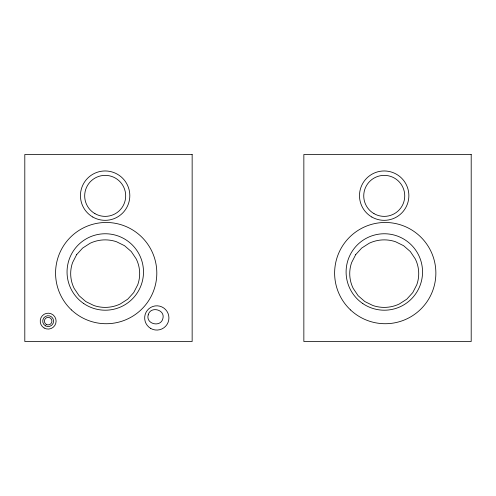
<?xml version="1.0" encoding="UTF-8"?>
<svg xmlns="http://www.w3.org/2000/svg" width="496" height="496" viewBox="0 0 496 496"><rect width="100%" height="100%" fill="white"/><g stroke="black" fill="none" stroke-linecap="round" stroke-linejoin="round"><path stroke-width="0.74" d="M148.211 314.873C145.489 324.012 160.63 327.794 162.843 318.668C165.565 309.529 150.424 305.747 148.211 314.873M76.632 254.671L72.59 262.545A33.102 33.102 0 0 0 74.127 288.337L79.075 295.703L85.802 301.562L93.849 305.517A35.179 35.179 0 0 0 120.206 304.017L127.732 299.175L133.715 292.59L137.758 284.716A33.102 33.102 0 0 0 136.22 258.918L131.273 251.559L124.546 245.7L116.498 241.744A35.179 35.179 0 0 0 90.142 243.245L82.621 248.087L76.632 254.671M355.682 254.671L351.645 262.545A33.102 33.102 0 0 0 353.177 288.337L358.124 295.703L364.851 301.562L372.899 305.517A35.179 35.179 0 0 0 399.261 304.017L406.782 299.175L412.771 292.59L416.807 284.716A33.102 33.102 0 0 0 415.276 258.918L410.328 251.559L403.601 245.7L395.554 241.744A35.179 35.179 0 0 0 369.191 243.245L361.671 248.087L355.682 254.671M192.15 154.492L24.8 154.492L24.8 341.508L192.15 341.508L192.15 154.492M471.2 154.492L303.85 154.492L303.85 341.508L471.2 341.508L471.2 154.492M92.789 217.025A24.682 24.682 0 0 0 129.816 195.647A24.682 24.682 0 0 0 92.789 174.27A24.682 24.682 0 0 0 92.789 217.025M71.486 309.957A50.623 50.623 0 0 0 155.459 284.729A50.623 50.623 0 0 0 91.624 224.62A50.623 50.623 0 0 0 71.486 309.957M150.728 328.445A12.133 12.133 0 0 0 168.925 317.942A12.133 12.133 0 0 0 150.728 307.433A12.133 12.133 0 0 0 150.728 328.445M44.181 328.017A7.948 7.948 0 0 0 56.104 321.135A7.948 7.948 0 0 0 44.181 314.253A7.948 7.948 0 0 0 44.181 328.017M94.934 213.627A20.497 20.497 0 0 0 125.686 195.877A20.497 20.497 0 0 0 94.934 178.12A20.497 20.497 0 0 0 94.934 213.627M83.805 303.608A38.223 38.223 0 0 0 143.394 274.759A38.223 38.223 0 0 0 88.617 237.578A38.223 38.223 0 0 0 83.805 303.608M371.839 217.025A24.682 24.682 0 0 0 408.865 195.647A24.682 24.682 0 0 0 371.839 174.27A24.682 24.682 0 0 0 371.839 217.025M373.99 213.627A20.497 20.497 0 0 0 404.742 195.877A20.497 20.497 0 0 0 373.99 178.12A20.497 20.497 0 0 0 373.99 213.627M350.542 309.957A50.623 50.623 0 0 0 434.515 284.729A50.623 50.623 0 0 0 370.679 224.62A50.623 50.623 0 0 0 350.542 309.957M362.855 303.608A38.223 38.223 0 0 0 422.443 274.759A38.223 38.223 0 0 0 367.666 237.578A38.223 38.223 0 0 0 362.855 303.608M45.434 325.847A5.437 5.437 0 0 0 53.593 321.135A5.437 5.437 0 0 0 45.434 316.423A5.437 5.437 0 0 0 45.434 325.847M46.271 324.396A3.763 3.763 0 0 0 51.919 321.135A3.763 3.763 0 0 0 46.271 317.874A3.763 3.763 0 0 0 46.271 324.396"/></g></svg>
